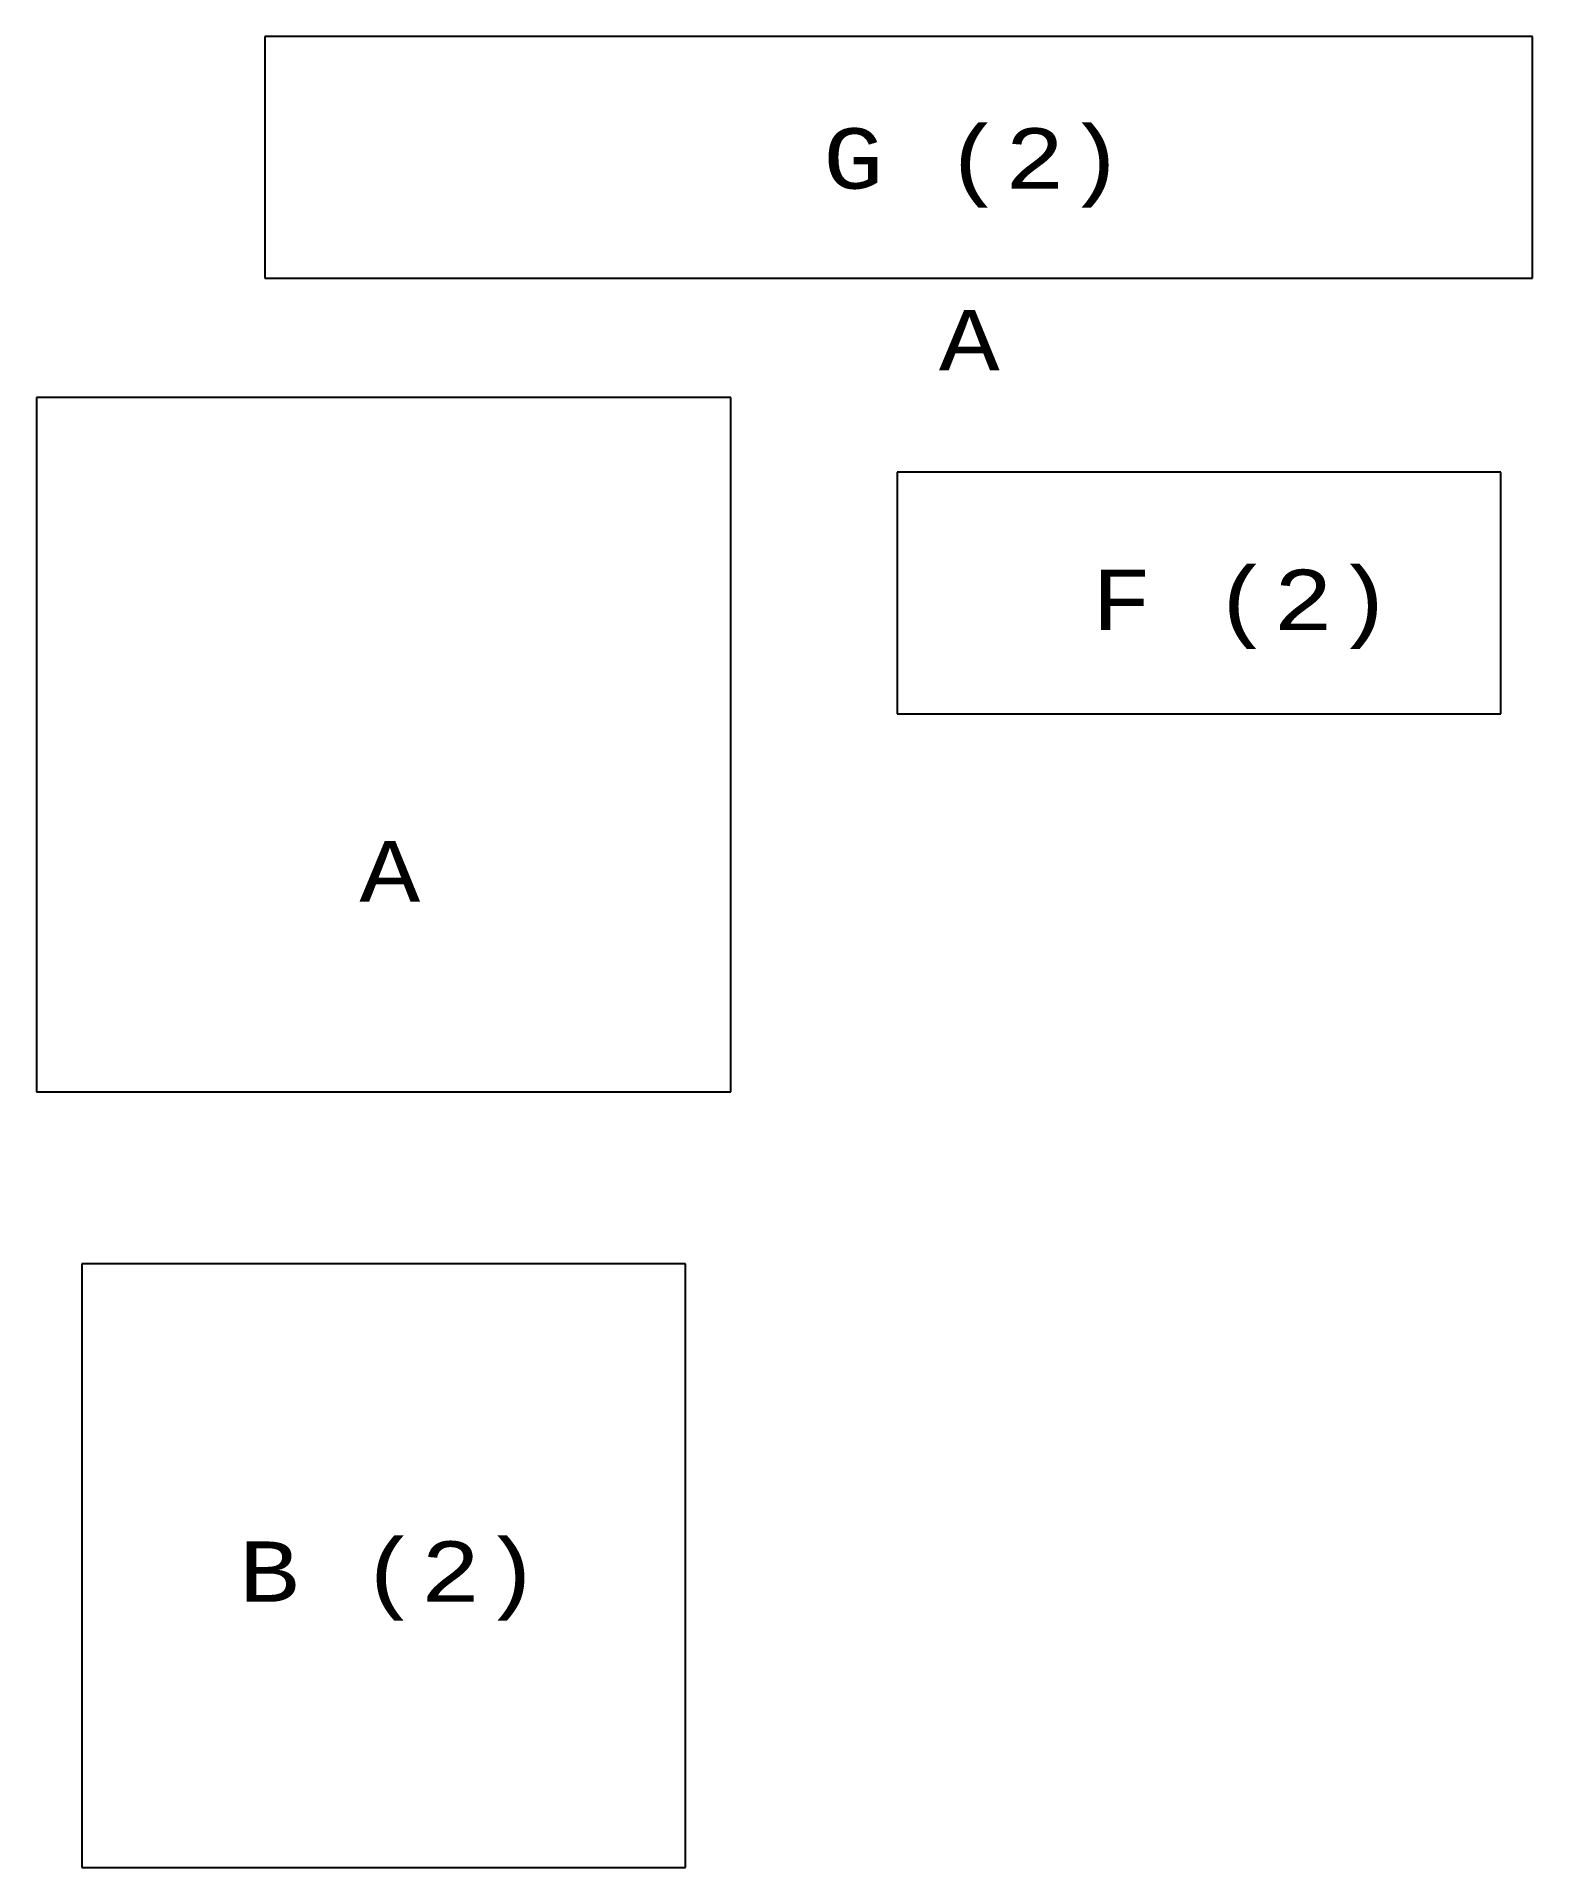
# Model space of a CAD drawing. Header units: inches. Extents: x 0.13 to 6.33, y 0.37 to 7.95.
import ezdxf

# ---------------------------------------------------------------- set-up
doc = ezdxf.new("R2010")
doc.units = ezdxf.units.IN
doc.header["$MEASUREMENT"] = 0
doc.layers.add('document', color=3, linetype='Continuous', lineweight=13, true_color=0x00ff00)
doc.layers.add('outline', color=178, linetype='Continuous', lineweight=25, true_color=0x000000)
doc.styles.add('textstyle15', font='CourierCad')
doc.styles.add('textstyle16', font='CourierCad')
doc.styles.add('textstyle17', font='CourierCad')
doc.styles.add('textstyle18', font='CourierCad')
doc.styles.add('textstyle19', font='CourierCad')

msp = doc.modelspace()

# ---------------------------------------------------------------- linework, layer by layer
at = {"layer": 'outline'}
for p, q in [((6.329, 7.9504), (1.079, 7.9504)), ((1.079, 7.9504), (1.079, 6.9504)), ((6.329, 6.9504), (6.329, 7.9504)), ((1.079, 6.9504), (6.329, 6.9504)), ((3.0094, 6.456), (0.1344, 6.456)), ((0.1344, 6.456), (0.1344, 3.581)), ((3.0094, 3.581), (3.0094, 6.456)), ((6.1982, 6.1463), (3.6982, 6.1463)), ((3.6982, 6.1463), (3.6982, 5.1463)), ((6.1982, 5.1463), (6.1982, 6.1463)), ((3.6982, 5.1463), (6.1982, 5.1463)), ((0.1344, 3.581), (3.0094, 3.581)), ((2.8219, 2.8685), (0.3219, 2.8685)), ((0.3219, 2.8685), (0.3219, 0.3685)), ((2.8219, 0.3685), (2.8219, 2.8685)), ((0.3219, 0.3685), (2.8219, 0.3685))]:
    msp.add_line(p, q, dxfattribs=at)

# ---------------------------------------------------------------- texts
at = {"layer": 'document', "char_height": 0.25, "attachment_point": 1}
for s, insert, style in [('G (2)', (3.3911, 7.5707), 'textstyle18'), ('A', (3.8719, 6.8185), 'textstyle15'), ('F (2)', (4.5029, 5.7426), 'textstyle17'), ('A', (1.4719, 4.6185), 'textstyle16'), ('B (2)', (0.9719, 1.7185), 'textstyle19')]:
    msp.add_mtext(s, dxfattribs=dict(at, insert=insert, style=style))

doc.saveas('drawing.dxf')
